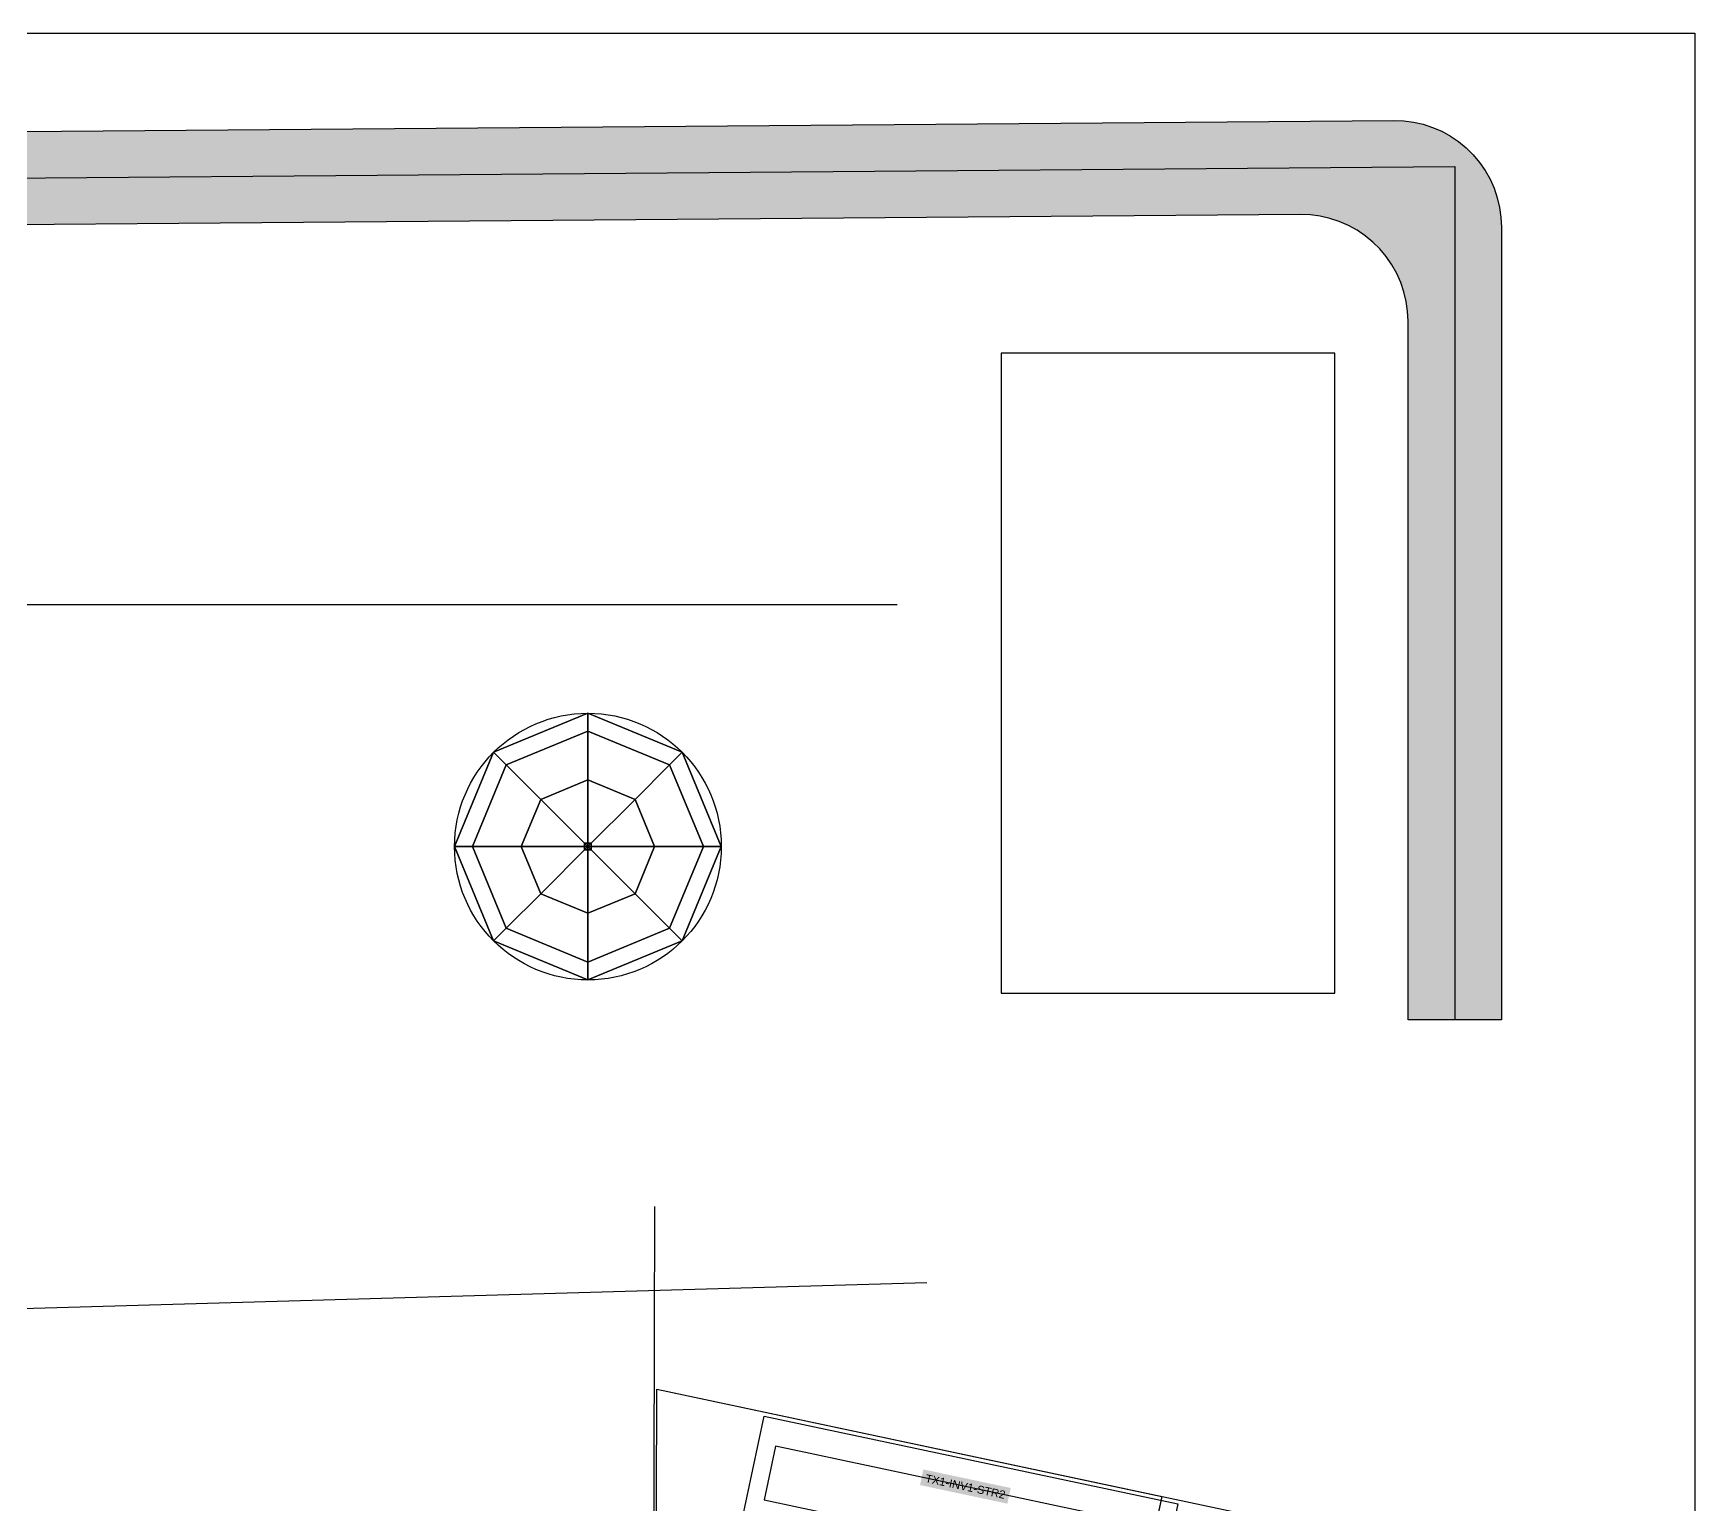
# Model space of a CAD drawing. Header units: metres. Extents: x 114 to 389, y 45 to 298.
# Drawn here: x 326.7 to 389, y 235.3 to 290.5 of the extents above; entities that cross this region are included whole.
import ezdxf

# ---------------------------------------------------------------- set-up
doc = ezdxf.new("R2010")
doc.units = ezdxf.units.M
doc.header["$MEASUREMENT"] = 0
for name, color, linetype in [('PVcase Corridor Center Line', 74, 'Continuous'), ('PVcase PV Area', 30, 'Continuous'), ('PVcase PV Modules (full frames)', 142, 'Continuous'), ('PVcase PV Modules (optimised)', 142, 'Continuous'), ('PVcase Road', 7, 'Continuous'), ('PVcase Road Center Line', 7, 'Continuous'), ('PVcase String Cables', 150, 'Continuous'), ('PVcase Stringing Numbers', 7, 'Continuous'), ('PVcase Strings', 92, 'Continuous'), ('PVcase Trees', 1, 'Continuous'), ('PVcase Trenches', 7, 'Continuous')]:
    doc.layers.add(name, color=color, linetype=linetype)
doc.layers.add('PVcase Offsets', color=240, linetype='Continuous', plot=False)
doc.styles.get("Standard").update_dxf_attribs({"font": 'arial.ttf'})

# ---------------------------------------------------------------- blocks, each defined once
blk = doc.blocks.new('2P12@20DEG F FX A12 ID1 PVBlock')
at = {"layer": 'PVcase PV Modules (optimised)', "color": 0}
blk.add_polyline3d([(0, 0, 1.493), (15.51, -3.297, 1.493), (14.657, -7.308, 0), (-0.853, -4.011, 0)], close=True, dxfattribs=at)
blk = doc.blocks.new('PVcase Simple Tree H5 TRUNK0.25 TOPWIDTH10 TOPHEIGHT10')
at = {"layer": 'PVcase Trees', "color": 80}
mesh = blk.add_polyface(dxfattribs=at)
corners = [(0, 0, 15), (0, 2.5, 14.33), (-1.768, 1.768, 14.33), (-2.5, 0, 14.33), (-1.768, -1.768, 14.33), (0, -2.5, 14.33), (1.768, -1.768, 14.33), (2.5, 0, 14.33), (1.768, 1.768, 14.33), (0, 4.33, 12.5), (-3.062, 3.062, 12.5), (-4.33, 0, 12.5), (-3.062, -3.062, 12.5), (0, -4.33, 12.5), (3.062, -3.062, 12.5), (4.33, 0, 12.5), (3.062, 3.062, 12.5), (0, 5, 10), (-3.536, 3.536, 10), (-5, 0, 10), (-3.536, -3.536, 10), (0, -5, 10), (3.536, -3.536, 10), (5, 0, 10), (3.536, 3.536, 10), (0, 4.33, 7.5), (-3.062, 3.062, 7.5), (-4.33, 0, 7.5), (-3.062, -3.062, 7.5), (0, -4.33, 7.5), (3.062, -3.062, 7.5), (4.33, 0, 7.5), (3.062, 3.062, 7.5), (0, 2.5, 5.67), (-1.768, 1.768, 5.67), (-2.5, 0, 5.67), (-1.768, -1.768, 5.67), (0, -2.5, 5.67), (1.768, -1.768, 5.67), (2.5, 0, 5.67), (1.768, 1.768, 5.67), (0, 0, 5)]
mesh.append_faces([[corners[k] for k in face] for face in [(0, 1, 2), (0, 2, 3), (0, 3, 4), (0, 4, 5), (0, 5, 6), (0, 6, 7), (0, 7, 8), (0, 8, 1), (1, 2, 10, 9), (2, 3, 11, 10), (3, 4, 12, 11), (4, 5, 13, 12), (5, 6, 14, 13), (6, 7, 15, 14), (7, 8, 16, 15), (8, 1, 9, 16), (9, 10, 18, 17), (10, 11, 19, 18), (11, 12, 20, 19), (12, 13, 21, 20), (13, 14, 22, 21), (14, 15, 23, 22), (15, 16, 24, 23), (16, 9, 17, 24), (17, 18, 26, 25), (18, 19, 27, 26), (19, 20, 28, 27), (20, 21, 29, 28), (21, 22, 30, 29), (22, 23, 31, 30), (23, 24, 32, 31), (24, 17, 25, 32), (25, 26, 34, 33), (26, 27, 35, 34), (27, 28, 36, 35), (28, 29, 37, 36), (29, 30, 38, 37), (30, 31, 39, 38), (31, 32, 40, 39), (32, 25, 33, 40), (41, 33, 34), (41, 34, 35), (41, 35, 36), (41, 36, 37), (41, 37, 38), (41, 38, 39), (41, 39, 40), (41, 40, 33)]], dxfattribs={"color": 80})
at = {"layer": 'PVcase Trees', "color": 35}
mesh = blk.add_polyface(dxfattribs=at)
corners = [(-0.125, -0.125), (0.125, -0.125), (0.125, 0.125), (-0.125, 0.125), (-0.125, -0.125, 5), (0.125, -0.125, 5), (0.125, 0.125, 5), (-0.125, 0.125, 5)]
mesh.append_faces([[corners[k] for k in face] for face in [(0, 1, 5, 4), (3, 2, 6, 7), (1, 2, 6, 5), (0, 3, 7, 4), (0, 1, 2, 3), (4, 5, 6, 7)]], dxfattribs={"color": 35})

msp = doc.modelspace()

# ---------------------------------------------------------------- hatches: boundary and pattern name
at = {"layer": 'PVcase Road'}
msp.add_hatch(color=44, dxfattribs=at).paths.add_polyline_path([(193.486, 285.75), (377.718, 287.232), (378.089, 287.217), (378.457, 287.169), (378.819, 287.086), (379.172, 286.971), (379.513, 286.823), (379.838, 286.644), (380.145, 286.435), (380.432, 286.199), (380.696, 285.938), (380.934, 285.653), (381.145, 285.347), (381.326, 285.023), (381.477, 284.684), (381.596, 284.332), (381.681, 283.971), (381.733, 283.603), (381.75, 283.232), (381.75, 253.5), (378.25, 253.5), (378.25, 279.704), (378.233, 280.075), (378.181, 280.442), (378.096, 280.804), (377.977, 281.156), (377.826, 281.495), (377.645, 281.819), (377.434, 282.125), (377.196, 282.41), (376.932, 282.671), (376.645, 282.907), (376.338, 283.115), (376.013, 283.294), (375.672, 283.442), (375.319, 283.558), (374.957, 283.641), (374.589, 283.689), (374.218, 283.703), (193.514, 282.25)], flags=0)

# ---------------------------------------------------------------- linework, layer by layer
at = {"layer": 'PVcase Corridor Center Line'}
for points in [[(205.773, 45), (205.773, 268.08), (240.582, 269.078), (359.098, 269.078)], [(325.402, 45), (325.402, 242.652), (360.211, 243.65)]]:
    msp.add_lwpolyline(points, dxfattribs=at)
at = {"layer": 'PVcase Offsets'}
msp.add_lwpolyline([(193.486, 285.75), (377.718, 287.232), (378.089, 287.217), (378.457, 287.169), (378.819, 287.086), (379.172, 286.971), (379.513, 286.823), (379.838, 286.644), (380.145, 286.435), (380.432, 286.199), (380.696, 285.938), (380.934, 285.653), (381.145, 285.347), (381.326, 285.023), (381.477, 284.684), (381.596, 284.332), (381.681, 283.971), (381.733, 283.603), (381.75, 283.232), (381.75, 253.5), (378.25, 253.5), (378.25, 279.704), (378.233, 280.075), (378.181, 280.442), (378.096, 280.804), (377.977, 281.156), (377.826, 281.495), (377.645, 281.819), (377.434, 282.125), (377.196, 282.41), (376.932, 282.671), (376.645, 282.907), (376.338, 283.115), (376.013, 283.294), (375.672, 283.442), (375.319, 283.558), (374.957, 283.641), (374.589, 283.689), (374.218, 283.703), (193.514, 282.25)], dxfattribs=at)
msp.add_lwpolyline([(375.5, 278.5), (363, 278.5), (363, 254.5), (375.5, 254.5)], close=True, dxfattribs=at)
msp.add_circle((347.5, 260), 5, dxfattribs=at)
at = {"layer": 'PVcase PV Area'}
msp.add_lwpolyline([(114, 290.5), (389, 290.5), (389, 45), (114, 45)], close=True, dxfattribs=at)
at = {"layer": 'PVcase Road Center Line'}
msp.add_lwpolyline([(193.5, 284), (380, 285.5), (380, 253.5)], dxfattribs=at)
at = {"layer": 'PVcase String Cables'}
for points in [[(385.086, 223.818), (350.061, 231.263), (350.083, 239.655), (384.865, 232.262), (384.621, 231.117)], [(385.086, 223.818), (350.061, 231.263), (350.083, 239.655), (384.865, 232.262), (384.193, 229.103)], [(385.086, 223.818), (350.061, 231.263), (350.083, 239.655), (369.013, 235.632), (368.77, 234.487)], [(385.086, 223.818), (350.061, 231.263), (350.083, 239.655), (369.013, 235.632), (368.341, 232.472)]]:
    msp.add_lwpolyline(points, dxfattribs=at)
at = {"layer": 'PVcase Strings'}
msp.add_lwpolyline([(368.77, 234.487), (367.476, 234.762), (366.181, 235.037), (364.887, 235.312), (363.593, 235.587), (362.299, 235.862), (361.005, 236.137), (359.711, 236.412), (358.417, 236.687), (357.123, 236.962), (355.829, 237.237), (354.535, 237.513), (354.106, 235.498), (355.4, 235.223), (356.695, 234.948), (357.989, 234.673), (359.283, 234.397), (360.577, 234.122), (361.871, 233.847), (363.165, 233.572), (364.459, 233.297), (365.753, 233.022), (367.047, 232.747), (368.341, 232.472)], dxfattribs=at)
at = {"layer": 'PVcase Trenches'}
msp.add_lwpolyline([(350, 246.5), (349.5, 49.5)], dxfattribs=at)

# ---------------------------------------------------------------- block references
at = {"layer": 'PVcase PV Modules (full frames)', "color": 144, "true_color": 0x007ca5}
msp.add_blockref('2P12@20DEG F FX A12 ID1 PVBlock', (354.11, 238.646, 0.8), dxfattribs=at)
at = {"layer": 'PVcase Trees'}
msp.add_blockref('PVcase Simple Tree H5 TRUNK0.25 TOPWIDTH10 TOPHEIGHT10', (347.5, 260), dxfattribs=at)

# ---------------------------------------------------------------- texts
at = {"layer": 'PVcase Stringing Numbers', "color": 18, "true_color": 0x000000, "insert": (361.652, 236), "char_height": 0.3, "attachment_point": 5, "rotation": 348, "bg_fill": 1, "box_fill_scale": 1.5, "bg_fill_color": 7, "bg_fill_true_color": 16777215, "bg_fill_transparency": 0}
msp.add_mtext('TX1-INV1-STR2', dxfattribs=at)

doc.saveas('drawing.dxf')
